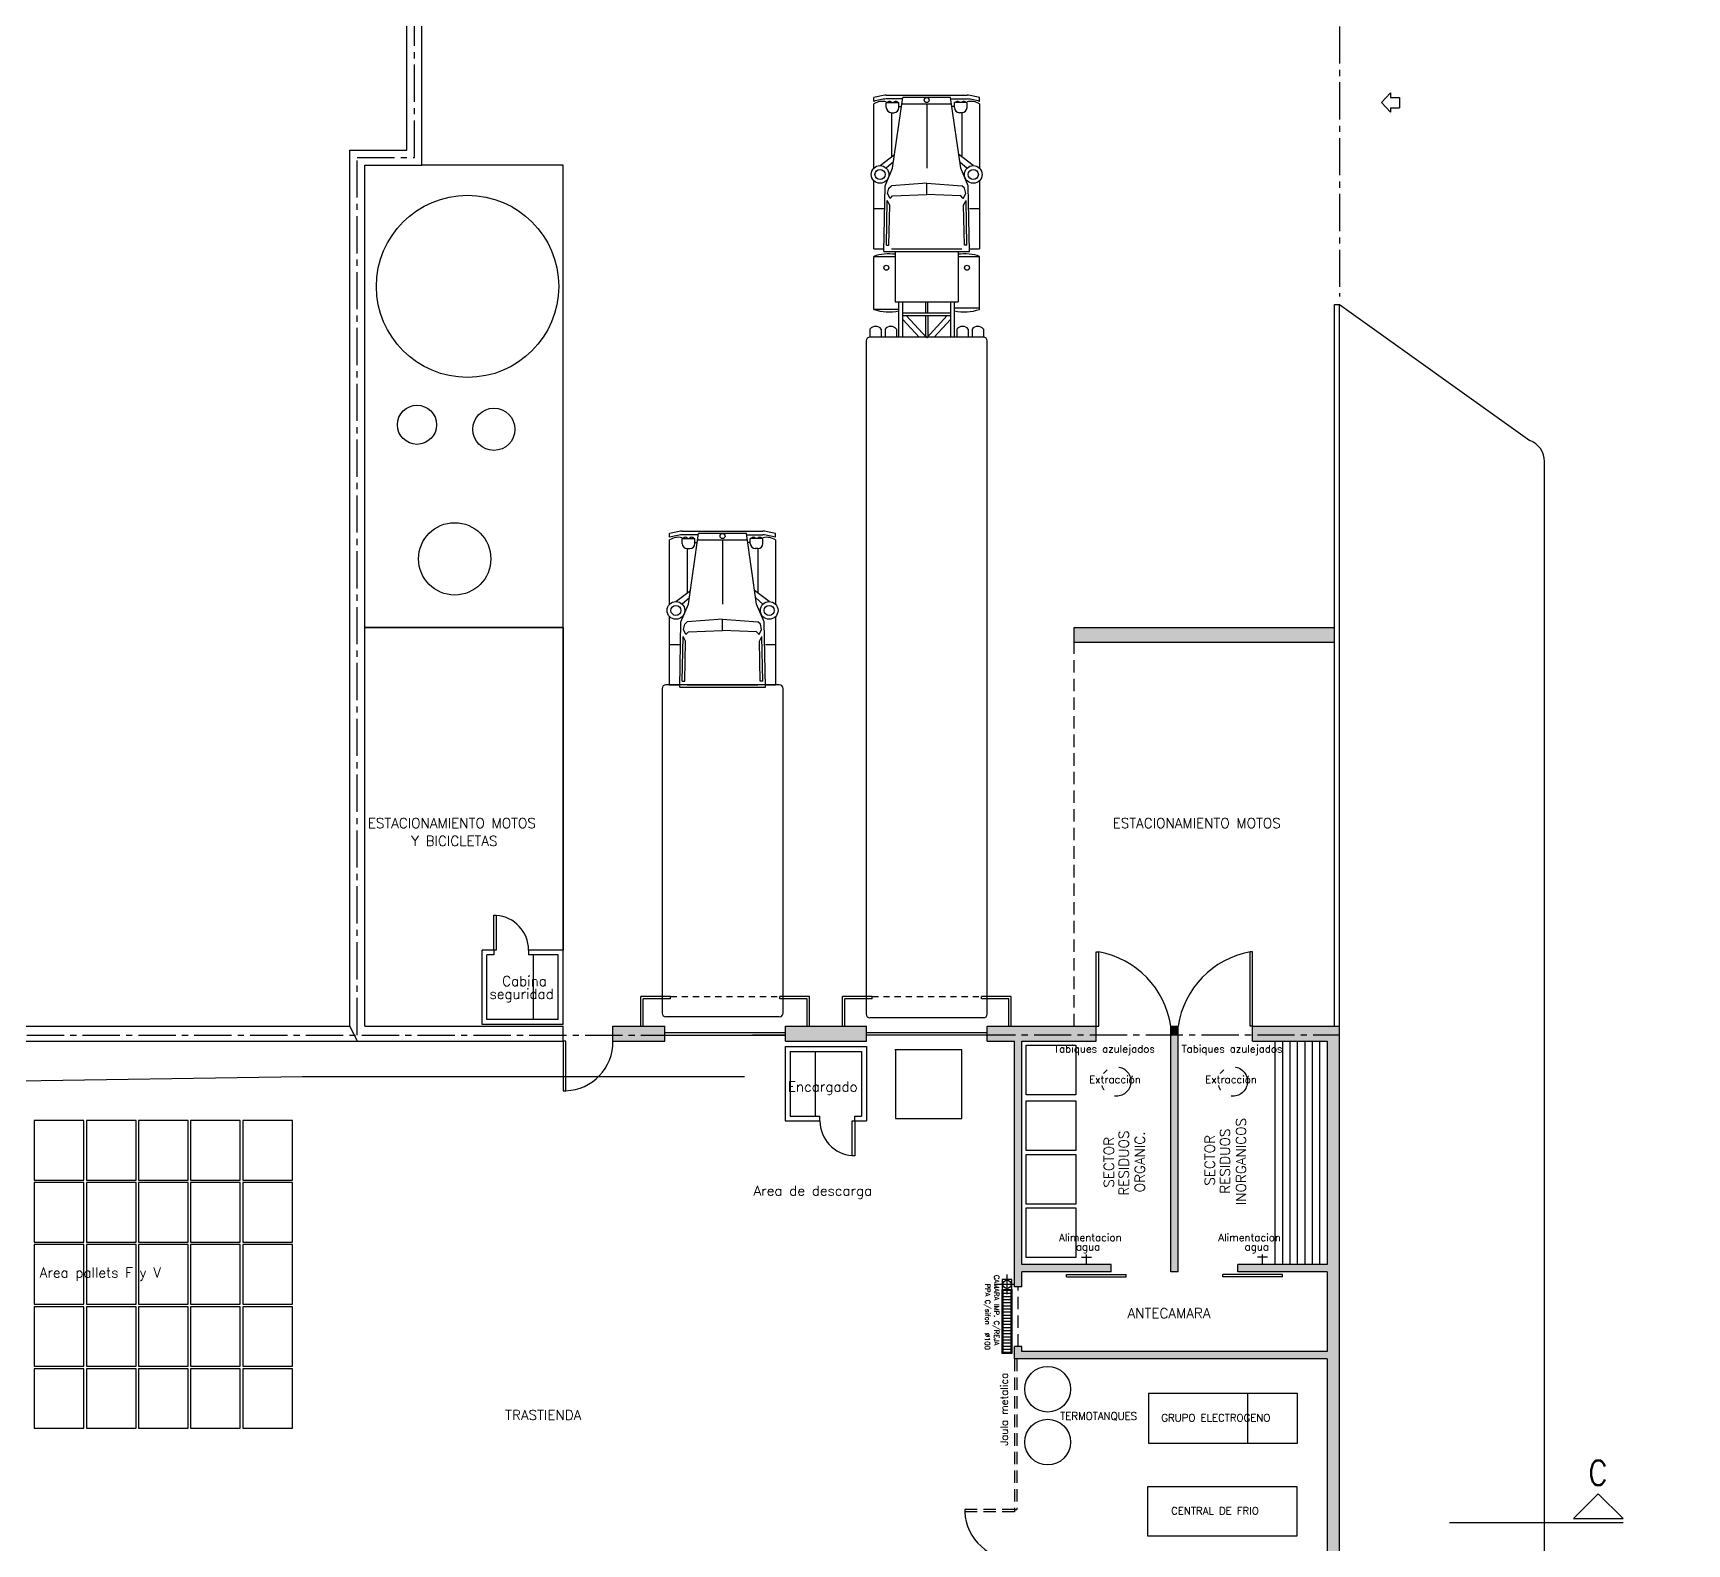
# Model space of a CAD drawing. Header units: metres. Extents: x 95 to 486, y 2972 to 3465.
# Drawn here: x 210.41 to 243.74, y 3236.77 to 3267.21 of the extents above; entities that cross this region are included whole.
import ezdxf

# ---------------------------------------------------------------- set-up
doc = ezdxf.new("R2010")
doc.units = ezdxf.units.M
for name, pattern in [('CENTER2', [1.125, 0.75, -0.125, 0.125, -0.125]), ('DASHDOT2', [0.5, 0.25, -0.125, 0, -0.125]), ('DIVIDE', [1.25, 0.5, -0.25, 0, -0.25, 0, -0.25]), ('HIDDEN', [0.375, 0.25, -0.125]), ('HIDDEN2', [0.1875, 0.125, -0.0625])]:
    doc.linetypes.add(name, pattern=pattern)
for name, color, linetype in [('0_CAMARAS', 4, 'Continuous'), ('0_HOJA-CARATULA', 7, 'Continuous'), ('0_LINEAS-MEDIANERAS', 1, 'DASHDOT2'), ('0_MUROS', 7, 'Continuous'), ('0_PUERTAS-VENTANAS', 3, 'Continuous'), ('0_SANITARIOS', 1, 'Continuous'), ('C_COTAS', 5, 'Continuous'), ('E_EQUIPAMIENTO', 1, 'Continuous'), ('I_DESAGUES', 224, 'Continuous'), ('T_TEXTOS', 3, 'Continuous'), ('T_TEXTOS-EQUIPAMIENTO', 5, 'Continuous')]:
    doc.layers.add(name, color=color, linetype=linetype)
doc.styles.add('ROMANS', font='romans.shx', dxfattribs={"width": 0.8, "height": 0.15})

msp = doc.modelspace()

# ---------------------------------------------------------------- hatches: boundary and pattern name
at = {"layer": '0_MUROS'}
for points in [[(236.6361, 3254.9394), (236.6361, 3255.2394), (231.3894, 3255.2394), (231.3894, 3254.9394)], [(233.4861, 3247.2036), (233.3361, 3247.2036), (233.3361, 3247.0313), (233.4861, 3247.0313)]]:
    msp.add_hatch(color=256, dxfattribs=at).paths.add_polyline_path(points)
h = msp.add_hatch(color=256, dxfattribs=at)
h.paths.add_polyline_path([(223.1427, 3247.2036), (222.0961, 3247.2036), (222.0961, 3247.0262), (223.1427, 3247.0267)])
h.paths.add_polyline_path([(223.1427, 3247.0267), (222.0961, 3247.0262), (222.0961, 3246.9036), (223.1427, 3246.9036)])
h.paths.add_polyline_path([(227.2061, 3247.2036), (225.5727, 3247.2036), (225.5727, 3246.9036), (227.2061, 3246.9036)])
h.paths.add_polyline_path([(231.8361, 3247.2036), (229.6361, 3247.2036), (229.6361, 3247.0296), (231.8361, 3247.0306)])
h.paths.add_polyline_path([(230.3361, 3246.9036), (231.8361, 3246.9036), (231.8361, 3247.0306), (229.6361, 3247.0296), (229.6361, 3246.9036), (230.1861, 3246.9036), (230.1861, 3242.3034), (230.1861, 3242.3034), (230.1861, 3242.1534), (230.1861, 3242.1534), (230.1861, 3241.9535), (230.3361, 3241.9535), (230.3361, 3242.2535), (232.1361, 3242.2535), (232.1361, 3242.4035), (230.3361, 3242.4035)])
h.paths.add_polyline_path([(233.4861, 3247.0313), (233.3361, 3247.0313), (233.3361, 3242.2535), (233.4861, 3242.2535)], flags=17)
h.paths.add_polyline_path([(236.7361, 3246.9036), (236.7361, 3247.0328), (234.9861, 3247.032), (234.9861, 3246.9036), (236.4861, 3246.9036), (236.4861, 3242.4035), (234.6861, 3242.4035), (234.6861, 3242.2535), (236.4861, 3242.2535), (236.4861, 3240.6535), (230.3361, 3240.6535), (230.3361, 3240.7535), (230.1861, 3240.7535), (230.1861, 3240.5035), (236.4861, 3240.5035), (236.4861, 3234.8936), (236.7361, 3234.8936)])
h.paths.add_polyline_path([(236.7361, 3247.2036), (234.9861, 3247.2036), (234.9861, 3247.032), (236.7361, 3247.0328)])

# ---------------------------------------------------------------- linework, layer by layer
at = {"layer": '0_CAMARAS', "color": 5}
for p, q in [((195.6348, 3245.8883), (215.8418, 3246.1883)), ((215.8418, 3246.1883), (224.75, 3246.1883))]:
    msp.add_line(p, q, dxfattribs=at)
msp.add_arc((230.1849, 3237.4672), 1, 182.79079, 272.93403, dxfattribs=at)
at = {"layer": '0_HOJA-CARATULA'}
msp.add_circle((196.2281, 3222.4589), 101.1095, dxfattribs=at)
at = {"layer": '0_LINEAS-MEDIANERAS', "linetype": 'CENTER2'}
for p, q in [((218.0961, 3264.7036), (218.0961, 3275.4036)), ((236.7361, 3270.7226), (236.7361, 3261.9068)), ((216.9461, 3264.7036), (218.0961, 3264.7036)), ((216.9461, 3247.0239), (216.9461, 3264.7036)), ((186.6611, 3247.0103), (225.5727, 3247.0278)), ((227.2061, 3247.0285), (236.7361, 3247.0328))]:
    msp.add_line(p, q, dxfattribs=at)
at = {"layer": '0_MUROS'}
for p, q in [((217.9461, 3264.8536), (217.9461, 3275.5536)), ((218.2461, 3264.5536), (218.2461, 3275.2536)), ((216.7961, 3264.8536), (217.9461, 3264.8536)), ((216.7961, 3247.2036), (216.7961, 3264.8536)), ((217.0961, 3264.5536), (218.2461, 3264.5536)), ((217.0961, 3247.2036), (217.0961, 3264.5536)), ((236.6361, 3247.2036), (236.6361, 3261.7469)), ((236.6361, 3261.7469), (236.7361, 3261.7469)), ((236.7361, 3246.9036), (236.7361, 3261.7469)), ((221.0961, 3255.2394), (217.0961, 3255.2394)), ((221.0961, 3247.2394), (221.0961, 3255.2394)), ((231.3894, 3255.2394), (236.6361, 3255.2394)), ((231.3894, 3254.9394), (231.3894, 3255.2394)), ((231.3894, 3254.9394), (236.6361, 3254.9394)), ((221.0961, 3248.7394), (221.0961, 3248.7394)), ((221.0961, 3248.7394), (221.0961, 3248.7394)), ((186.7861, 3247.2036), (216.7961, 3247.2036)), ((216.7961, 3247.2036), (216.9461, 3246.9036)), ((217.0961, 3247.2036), (221.0961, 3247.2036)), ((221.0961, 3246.9036), (221.0961, 3247.2036)), ((222.0961, 3246.9036), (222.0961, 3247.2036)), ((222.0961, 3247.2036), (223.1427, 3247.2036)), ((223.1427, 3246.9036), (223.1427, 3247.2036)), ((225.5727, 3246.9036), (225.5727, 3247.2036)), ((225.5727, 3247.2036), (227.2061, 3247.2036)), ((227.2061, 3246.9036), (227.2061, 3247.2036)), ((229.6361, 3247.2036), (231.8361, 3247.2036)), ((229.6361, 3246.9036), (229.6361, 3247.2036)), ((231.8361, 3246.9036), (231.8361, 3247.2036)), ((233.3361, 3242.2535), (233.3361, 3247.2036)), ((233.3361, 3247.2036), (233.4861, 3247.2036)), ((233.4861, 3242.2535), (233.4861, 3247.2036)), ((234.9861, 3246.9036), (234.9861, 3247.2036)), ((234.9861, 3247.2036), (236.7361, 3247.2036)), ((186.4861, 3246.9036), (216.6461, 3246.9036)), ((216.6461, 3246.9036), (216.9461, 3246.9036)), ((216.9461, 3246.9036), (221.0961, 3246.9036)), ((222.0961, 3246.9036), (223.1427, 3246.9036)), ((225.5727, 3246.9036), (227.2061, 3246.9036)), ((229.6361, 3246.9036), (230.1861, 3246.9036)), ((230.1861, 3241.9535), (230.1861, 3246.9036)), ((230.3361, 3246.9036), (231.8361, 3246.9036)), ((230.3361, 3242.4035), (230.3361, 3246.9036)), ((234.9861, 3246.9036), (236.4861, 3246.9036)), ((236.4861, 3246.9036), (236.4861, 3242.4035)), ((236.4861, 3246.9036), (236.4861, 3242.4035)), ((236.7361, 3234.8936), (236.7361, 3246.9036)), ((229.1298, 3246.7311), (227.7779, 3246.7311)), ((227.7871, 3246.7127), (227.7871, 3245.3436)), ((229.1298, 3245.3436), (229.1298, 3246.7311)), ((227.7871, 3245.3436), (229.1298, 3245.3436)), ((230.1861, 3242.1534), (230.1861, 3242.3034)), ((232.1361, 3242.4035), (230.3361, 3242.4035)), ((232.1361, 3242.2535), (230.3361, 3242.2535)), ((230.3361, 3241.9535), (230.3361, 3242.2535)), ((232.1361, 3242.2535), (232.1361, 3242.4035)), ((233.4861, 3242.2535), (233.3361, 3242.2535)), ((236.4861, 3242.4035), (234.6861, 3242.4035)), ((234.6861, 3242.2535), (234.6861, 3242.4035)), ((236.4861, 3242.2535), (234.6861, 3242.2535)), ((236.4861, 3242.2535), (236.4861, 3240.6535)), ((236.4861, 3242.2535), (236.4861, 3240.6535)), ((230.3361, 3241.9535), (230.1861, 3241.9535)), ((230.1861, 3240.5035), (230.1861, 3240.7535)), ((230.3361, 3240.7535), (230.1861, 3240.7535)), ((236.4861, 3240.5035), (230.1861, 3240.5035)), ((230.3361, 3240.6535), (230.3361, 3240.7535)), ((236.4861, 3240.6535), (230.3361, 3240.6535)), ((236.4861, 3240.5035), (236.4861, 3234.8936))]:
    msp.add_line(p, q, dxfattribs=at)
at = {"layer": '0_MUROS', "color": 3}
for p, q in [((237.5843, 3265.8131), (237.7643, 3266.0081)), ((237.5843, 3265.8131), (237.7643, 3265.6181)), ((237.7643, 3266.0081), (237.7643, 3265.9181)), ((237.7643, 3265.9181), (237.9443, 3265.9181)), ((237.9443, 3265.9181), (237.9443, 3265.7081)), ((237.7643, 3265.7081), (237.7643, 3265.6181)), ((237.7643, 3265.7081), (237.9443, 3265.7081))]:
    msp.add_line(p, q, dxfattribs=at)
at = {"layer": '0_MUROS', "color": 4}
for p, q in [((221.0961, 3264.5536), (218.2461, 3264.5536)), ((221.0961, 3255.2394), (221.0961, 3264.5536)), ((236.7361, 3261.7469), (240.5694, 3259.0054)), ((240.8661, 3183.8636), (240.8661, 3258.5823)), ((217.0961, 3255.2394), (221.0961, 3255.2394)), ((221.0961, 3255.2394), (221.0961, 3248.7394))]:
    msp.add_line(p, q, dxfattribs=at)
at = {"layer": '0_MUROS', "color": 1}
for p, q in [((223.2577, 3247.8036), (222.6577, 3247.8036)), ((223.2577, 3247.7536), (223.2577, 3247.8036)), ((226.0577, 3247.8036), (225.4577, 3247.8036)), ((225.4577, 3247.7536), (225.4577, 3247.8036)), ((227.3211, 3247.8036), (226.7211, 3247.8036)), ((227.3211, 3247.7536), (227.3211, 3247.8036)), ((229.5211, 3247.7536), (229.5211, 3247.8036)), ((230.1211, 3247.8036), (229.5211, 3247.8036)), ((222.6577, 3247.2036), (222.6577, 3247.7036)), ((222.7077, 3247.2036), (222.7077, 3247.7536)), ((223.2577, 3247.7536), (222.7077, 3247.7536)), ((226.0077, 3247.7536), (225.4577, 3247.7536)), ((226.0077, 3247.2036), (226.0077, 3247.7536)), ((226.0577, 3247.2036), (226.0577, 3247.7036)), ((226.7211, 3247.2036), (226.7211, 3247.7036)), ((227.3211, 3247.7536), (226.7711, 3247.7536)), ((226.7711, 3247.2036), (226.7711, 3247.7536)), ((230.0711, 3247.7536), (229.5211, 3247.7536)), ((230.0711, 3247.2036), (230.0711, 3247.7536)), ((230.1211, 3247.2036), (230.1211, 3247.7036))]:
    msp.add_line(p, q, dxfattribs=at)
at = {"layer": '0_MUROS', "color": 1, "linetype": 'HIDDEN2'}
for p, q in [((222.6577, 3247.7036), (222.6577, 3247.8036)), ((226.0577, 3247.7036), (226.0577, 3247.8036)), ((226.7211, 3247.7036), (226.7211, 3247.8036)), ((230.1211, 3247.7036), (230.1211, 3247.8036))]:
    msp.add_line(p, q, dxfattribs=at)
at = {"layer": '0_MUROS', "color": 2, "linetype": 'HIDDEN2'}
for p, q in [((223.2577, 3247.8036), (225.4577, 3247.8036)), ((227.3211, 3247.8036), (229.5211, 3247.8036))]:
    msp.add_line(p, q, dxfattribs=at)
at = {"layer": '0_MUROS', "color": 2, "linetype": 'DIVIDE'}
for centre in [(232.2364, 3246.091), (234.5859, 3246.091)]:
    msp.add_circle(centre, 0.2965, dxfattribs=at)
at = {"layer": '0_MUROS', "color": 4}
msp.add_arc((240.4161, 3258.5823), 0.45, 0, 70.08706, dxfattribs=at)
at = {"layer": '0_PUERTAS-VENTANAS', "linetype": 'HIDDEN'}
for p, q in [((231.3894, 3247.2036), (231.3894, 3255.2394)), ((230.2611, 3240.7535), (230.2611, 3241.9535)), ((230.1861, 3240.5035), (230.1861, 3237.4685)), ((230.2361, 3240.5035), (230.2361, 3237.4685)), ((230.1861, 3237.4685), (229.1861, 3237.4685)), ((230.1861, 3237.4185), (229.1861, 3237.4185))]:
    msp.add_line(p, q, dxfattribs=at)
at = {"layer": '0_PUERTAS-VENTANAS'}
for p, q in [((219.6961, 3249.4394), (219.7461, 3249.4394)), ((219.6961, 3248.7394), (219.6961, 3249.4394)), ((219.7461, 3249.4394), (219.7461, 3248.7394)), ((219.6961, 3248.7394), (219.4587, 3248.7394)), ((219.4587, 3247.2394), (219.4587, 3248.7394)), ((219.6961, 3248.6394), (219.5587, 3248.6394)), ((219.5587, 3247.3394), (219.5587, 3248.6394)), ((219.7461, 3248.7394), (219.6961, 3248.7394)), ((219.6961, 3248.7394), (219.6961, 3248.6394)), ((219.7461, 3248.7394), (219.7461, 3248.7394)), ((221.0961, 3248.7394), (220.3961, 3248.7394)), ((220.3961, 3248.7394), (220.3961, 3248.6394)), ((220.9961, 3248.6394), (220.3961, 3248.6394)), ((220.4961, 3247.3394), (220.4961, 3248.6394)), ((220.9961, 3247.3394), (220.9961, 3248.6394)), ((221.0961, 3247.2394), (221.0961, 3248.7394)), ((231.8361, 3247.2036), (231.8361, 3248.7036)), ((231.8361, 3248.7036), (231.8861, 3248.7036)), ((231.8861, 3247.2036), (231.8861, 3248.7036)), ((234.9361, 3247.2036), (234.9361, 3248.7036)), ((234.9861, 3248.7036), (234.9361, 3248.7036)), ((234.9861, 3247.2036), (234.9861, 3248.7036)), ((221.0961, 3247.2394), (219.4587, 3247.2394)), ((220.9961, 3247.3394), (219.5587, 3247.3394)), ((231.8361, 3247.2036), (231.8861, 3247.2036)), ((234.9861, 3247.2036), (234.9361, 3247.2036)), ((221.0961, 3246.9036), (221.0961, 3245.9036)), ((221.1461, 3246.9036), (221.0961, 3246.9036)), ((221.1461, 3245.9036), (221.1461, 3246.9036)), ((221.1461, 3246.9036), (221.1461, 3246.9036)), ((223.1427, 3247.0786), (225.5727, 3247.0786)), ((223.1427, 3247.0267), (225.5727, 3247.0274)), ((227.2061, 3247.0786), (229.6361, 3247.0786)), ((227.2061, 3247.0279), (229.6361, 3247.0286)), ((235.4361, 3246.9036), (235.4361, 3242.4035)), ((235.5861, 3246.9036), (235.5861, 3242.4035)), ((235.7361, 3246.9036), (235.7361, 3242.4035)), ((235.8861, 3246.9036), (235.8861, 3242.4035)), ((236.0361, 3246.9036), (236.0361, 3242.4035)), ((236.1861, 3246.9036), (236.1861, 3242.4035)), ((236.3361, 3246.9036), (236.3361, 3242.4035)), ((225.5686, 3246.7954), (227.2061, 3246.7954)), ((225.5686, 3246.7954), (225.5686, 3245.2954)), ((225.6686, 3246.6954), (227.1061, 3246.6954)), ((225.6686, 3246.6954), (225.6686, 3245.3954)), ((226.1686, 3246.6954), (226.1686, 3245.3954)), ((227.1061, 3246.6954), (227.1061, 3245.3954)), ((227.2061, 3246.7954), (227.2061, 3245.2954)), ((221.0961, 3245.9036), (221.1461, 3245.9036)), ((225.5686, 3245.2954), (226.2686, 3245.2954)), ((225.6686, 3245.3954), (226.2686, 3245.3954)), ((226.2686, 3245.2954), (226.2686, 3245.3954)), ((226.9186, 3245.2954), (226.9186, 3245.2954)), ((226.9186, 3245.2954), (226.9686, 3245.2954)), ((226.9186, 3244.5954), (226.9186, 3245.2954)), ((226.9686, 3245.3954), (227.1061, 3245.3954)), ((226.9686, 3245.2954), (226.9686, 3245.3954)), ((226.9686, 3245.2954), (227.2061, 3245.2954)), ((226.9686, 3245.2954), (226.9686, 3244.5954)), ((226.9686, 3244.5954), (226.9186, 3244.5954)), ((231.2361, 3242.1535), (231.2361, 3242.2035)), ((231.2361, 3242.2035), (232.4361, 3242.2035)), ((231.2361, 3242.1535), (232.4361, 3242.1535)), ((232.4361, 3242.1535), (232.4361, 3242.2035)), ((235.5861, 3242.2035), (234.3861, 3242.2035)), ((234.3861, 3242.1535), (234.3861, 3242.2035)), ((235.5861, 3242.1535), (234.3861, 3242.1535)), ((235.5861, 3242.1535), (235.5861, 3242.2035))]:
    msp.add_line(p, q, dxfattribs=at)
at = {"layer": '0_PUERTAS-VENTANAS', "linetype": 'HIDDEN2'}
for p, q in [((229.1861, 3237.4685), (229.1861, 3237.4185)), ((230.1861, 3237.4685), (230.1861, 3237.4185)), ((230.1861, 3237.4685), (230.2361, 3237.4685))]:
    msp.add_line(p, q, dxfattribs=at)
at = {"layer": '0_PUERTAS-VENTANAS', "color": 5}
for centre, radius, start, end in [((219.6961, 3248.7394), 0.7, 360, 85.91438), ((231.5612, 3246.9374), 1.7958, 8.5242, 79.57486), ((235.2611, 3246.9374), 1.7958, 100.42514, 171.4758), ((221.119, 3246.8823), 0.9773, 271.58076, 1.2473), ((226.9686, 3245.2954), 0.7, 180, 265.91438)]:
    msp.add_arc(centre, radius, start, end, dxfattribs=at)
at = {"layer": '0_SANITARIOS'}
for p, q in [((231.5375, 3242.5535), (231.7375, 3242.5535)), ((231.6375, 3242.4035), (231.6375, 3242.6035)), ((235.2847, 3242.5535), (235.0847, 3242.5535)), ((235.1847, 3242.4035), (235.1847, 3242.6035))]:
    msp.add_line(p, q, dxfattribs=at)
for centre, radius in [((218.1482, 3259.3222), 0.3947), ((219.6977, 3259.2312), 0.425), ((218.9078, 3256.6203), 0.7286)]:
    msp.add_circle(centre, radius, dxfattribs=at)
at = {"layer": 'C_COTAS', "color": 5}
for p, q in [((241.9502, 3237.7854), (241.4502, 3237.2854)), ((241.9502, 3237.7854), (242.4502, 3237.2854)), ((238.9534, 3237.205), (242.4534, 3237.205)), ((241.4502, 3237.2854), (242.4502, 3237.2854))]:
    msp.add_line(p, q, dxfattribs=at)
at = {"layer": 'E_EQUIPAMIENTO', "color": 2}
for p, q in [((227.3512, 3265.838), (227.3512, 3265.9142)), ((227.6052, 3265.965), (229.2308, 3265.965)), ((227.9312, 3265.8888), (227.6052, 3265.8888)), ((227.6052, 3265.8126), (227.8592, 3265.8126)), ((227.6052, 3265.711), (227.6052, 3265.8126)), ((227.7322, 3264.4918), (227.9354, 3265.9142)), ((227.8592, 3265.711), (227.8592, 3265.8126)), ((228.9006, 3265.9142), (227.9354, 3265.9142)), ((229.1038, 3264.4918), (228.9006, 3265.9142)), ((228.9048, 3265.8888), (229.2308, 3265.8888)), ((228.9768, 3265.711), (228.9768, 3265.8126)), ((229.2308, 3265.8126), (228.9768, 3265.8126)), ((229.2308, 3265.711), (229.2308, 3265.8126)), ((229.4848, 3265.838), (229.4848, 3265.9142)), ((227.3512, 3264.4892), (227.3512, 3265.7872)), ((227.7068, 3265.6094), (227.7576, 3265.6094)), ((227.7068, 3265.6094), (227.7068, 3264.7204)), ((227.8592, 3265.7364), (227.9063, 3265.7364)), ((227.9149, 3265.7872), (228.9211, 3265.7872)), ((228.418, 3265.7872), (228.418, 3264.4918)), ((228.9768, 3265.7364), (228.9297, 3265.7364)), ((229.1292, 3265.6094), (229.0784, 3265.6094)), ((229.1292, 3265.6094), (229.1292, 3264.7204)), ((229.4848, 3265.7872), (229.4848, 3264.4892)), ((227.4782, 3264.5426), (227.7717, 3264.7683)), ((227.5798, 3264.1362), (227.7322, 3264.4918)), ((227.7499, 3264.6158), (227.6052, 3264.4918)), ((229.3578, 3264.5426), (229.0643, 3264.7683)), ((229.0861, 3264.6158), (229.2308, 3264.4918)), ((229.2562, 3264.1362), (229.1038, 3264.4918)), ((227.3512, 3262.8662), (227.3512, 3264.2403)), ((227.5544, 3262.8154), (227.5798, 3264.1362)), ((227.656, 3264.0854), (227.7068, 3264.1362)), ((228.418, 3264.187), (227.7068, 3264.1362)), ((228.418, 3263.9584), (228.418, 3264.187)), ((228.418, 3263.9584), (228.418, 3264.187)), ((228.418, 3264.187), (229.1292, 3264.1362)), ((229.18, 3264.0854), (229.1292, 3264.1362)), ((229.2816, 3262.8154), (229.2562, 3264.1362)), ((229.4848, 3264.2403), (229.4848, 3262.8662)), ((227.6077, 3262.9424), (227.625, 3263.8426)), ((227.6739, 3263.7448), (227.625, 3263.8426)), ((227.6306, 3263.9838), (227.656, 3264.0854)), ((227.6814, 3263.8822), (227.6306, 3263.9838)), ((227.6814, 3263.8822), (227.7322, 3263.933)), ((227.7322, 3263.933), (228.418, 3263.9584)), ((229.1038, 3263.933), (228.418, 3263.9584)), ((229.1546, 3263.8822), (229.1038, 3263.933)), ((229.1546, 3263.8822), (229.2054, 3263.9838)), ((229.1621, 3263.7448), (229.211, 3263.8426)), ((229.2054, 3263.9838), (229.18, 3264.0854)), ((229.2283, 3262.9424), (229.211, 3263.8426)), ((227.3512, 3263.679), (227.5544, 3263.679)), ((227.6585, 3262.9424), (227.6739, 3263.7448)), ((229.1775, 3262.9424), (229.1621, 3263.7448)), ((229.2816, 3263.679), (229.4848, 3263.679)), ((227.3512, 3262.8662), (227.5544, 3262.8662)), ((227.5544, 3262.8154), (229.2816, 3262.8154)), ((227.6077, 3262.9424), (227.6585, 3262.9424)), ((227.7068, 3262.8662), (229.1292, 3262.8662)), ((227.783, 3262.8154), (227.783, 3261.7994)), ((229.053, 3262.8154), (229.053, 3261.7994)), ((229.2283, 3262.9424), (229.1775, 3262.9424)), ((229.2816, 3262.8662), (229.4848, 3262.8662)), ((227.3512, 3262.7138), (227.783, 3262.7138)), ((227.3512, 3261.647), (227.3512, 3262.7138)), ((229.053, 3262.7138), (229.4848, 3262.7138)), ((229.4848, 3261.647), (229.4848, 3262.7138)), ((227.783, 3261.7994), (229.053, 3261.7994)), ((227.8592, 3261.0885), (227.8592, 3261.7994)), ((227.9354, 3261.0885), (227.9354, 3261.7994)), ((228.3926, 3261.7994), (228.3926, 3261.5708)), ((228.4434, 3261.5708), (228.4434, 3261.7994)), ((228.9006, 3261.7994), (228.9006, 3261.0885)), ((228.9768, 3261.0885), (228.9768, 3261.7994)), ((227.8592, 3261.647), (227.3512, 3261.647)), ((228.9006, 3261.5708), (227.9354, 3261.5708)), ((227.9354, 3261.52), (228.9006, 3261.52)), ((228.418, 3261.074), (228.0047, 3261.52)), ((228.3926, 3261.52), (228.3926, 3261.1014)), ((228.8313, 3261.52), (228.418, 3261.074)), ((228.4434, 3261.52), (228.4434, 3261.1014)), ((229.4848, 3261.6724), (228.9768, 3261.6724)), ((227.275, 3261.2512), (227.275, 3261.0885)), ((227.5036, 3261.2512), (227.5036, 3261.0885)), ((227.5798, 3261.2512), (227.5798, 3261.0885)), ((227.8084, 3261.2512), (227.8084, 3261.0885)), ((228.2661, 3261.0885), (227.9354, 3261.4452)), ((228.9006, 3261.4452), (228.5699, 3261.0885)), ((229.0276, 3261.2512), (229.0276, 3261.0885)), ((229.2562, 3261.2512), (229.2562, 3261.0885)), ((229.3324, 3261.2512), (229.3324, 3261.0885)), ((229.561, 3261.2512), (229.561, 3261.0885)), ((227.1988, 3261.0123), (227.1988, 3247.4487)), ((229.561, 3261.0885), (227.275, 3261.0885)), ((229.6372, 3247.4487), (229.6372, 3261.0123)), ((223.2383, 3257.0545), (223.2383, 3257.1307)), ((223.4923, 3257.1815), (225.1179, 3257.1815)), ((223.6193, 3255.7083), (223.8225, 3257.1307)), ((224.7877, 3257.1307), (223.8225, 3257.1307)), ((224.9909, 3255.7083), (224.7877, 3257.1307)), ((225.3719, 3257.0545), (225.3719, 3257.1307)), ((223.2383, 3255.7058), (223.2383, 3257.0037)), ((223.8183, 3257.1053), (223.4923, 3257.1053)), ((223.4923, 3256.9275), (223.4923, 3257.0291)), ((223.4923, 3257.0291), (223.7463, 3257.0291)), ((223.5939, 3256.8259), (223.5939, 3255.9369)), ((223.5939, 3256.8259), (223.6447, 3256.8259)), ((223.7463, 3256.9275), (223.7463, 3257.0291)), ((223.7463, 3256.9529), (223.7933, 3256.9529)), ((223.8019, 3257.0037), (224.8082, 3257.0037)), ((224.3051, 3257.0037), (224.3051, 3255.7083)), ((224.7918, 3257.1053), (225.1179, 3257.1053)), ((224.8639, 3256.9529), (224.8168, 3256.9529)), ((225.1179, 3257.0291), (224.8639, 3257.0291)), ((224.8639, 3256.9275), (224.8639, 3257.0291)), ((225.0163, 3256.8259), (224.9655, 3256.8259)), ((225.0163, 3256.8259), (225.0163, 3255.9369)), ((225.1179, 3256.9275), (225.1179, 3257.0291)), ((225.3719, 3257.0037), (225.3719, 3255.7058)), ((223.3653, 3255.7591), (223.6588, 3255.9849)), ((223.637, 3255.8324), (223.4923, 3255.7083)), ((225.2449, 3255.7591), (224.9513, 3255.9849)), ((224.9731, 3255.8324), (225.1179, 3255.7083)), ((223.4669, 3255.3527), (223.6193, 3255.7083)), ((225.1433, 3255.3527), (224.9909, 3255.7083)), ((223.2383, 3254.0827), (223.2383, 3255.4569)), ((223.4415, 3254.0319), (223.4669, 3255.3527)), ((223.5177, 3255.2003), (223.5431, 3255.3019)), ((223.5685, 3255.0987), (223.5177, 3255.2003)), ((223.5431, 3255.3019), (223.5939, 3255.3527)), ((223.5685, 3255.0987), (223.6193, 3255.1495)), ((224.3051, 3255.4035), (223.5939, 3255.3527)), ((223.6193, 3255.1495), (224.3051, 3255.1749)), ((224.3051, 3255.1749), (224.3051, 3255.4035)), ((224.3051, 3255.1749), (224.3051, 3255.4035)), ((224.3051, 3255.4035), (225.0163, 3255.3527)), ((224.9909, 3255.1495), (224.3051, 3255.1749)), ((225.0417, 3255.0987), (224.9909, 3255.1495)), ((225.0671, 3255.3019), (225.0163, 3255.3527)), ((225.0417, 3255.0987), (225.0925, 3255.2003)), ((225.0925, 3255.2003), (225.0671, 3255.3019)), ((225.1687, 3254.0319), (225.1433, 3255.3527)), ((225.3719, 3255.4569), (225.3719, 3254.0827)), ((223.2383, 3254.8955), (223.4415, 3254.8955)), ((223.4947, 3254.1589), (223.512, 3255.0592)), ((223.561, 3254.9613), (223.512, 3255.0592)), ((223.5455, 3254.1589), (223.561, 3254.9613)), ((225.0492, 3254.9613), (225.0981, 3255.0592)), ((225.0646, 3254.1589), (225.0492, 3254.9613)), ((225.1154, 3254.1589), (225.0981, 3255.0592)), ((225.1687, 3254.8955), (225.3719, 3254.8955)), ((223.4947, 3254.1589), (223.5455, 3254.1589)), ((225.1154, 3254.1589), (225.0646, 3254.1589)), ((223.0859, 3254.0065), (223.0859, 3247.4684)), ((225.4481, 3254.0827), (223.1621, 3254.0827)), ((223.2383, 3254.0827), (223.4415, 3254.0827)), ((223.4415, 3254.0319), (225.1687, 3254.0319)), ((223.5939, 3254.0827), (225.0163, 3254.0827)), ((225.1687, 3254.0827), (225.3719, 3254.0827)), ((225.5243, 3247.4684), (225.5243, 3254.0065)), ((225.4481, 3247.3922), (223.1621, 3247.3922)), ((229.561, 3247.3725), (227.275, 3247.3725))]:
    msp.add_line(p, q, dxfattribs=at)
at = {"layer": 'E_EQUIPAMIENTO'}
for p, q in [((235.888, 3239.8015), (232.888, 3239.8015)), ((232.888, 3239.8015), (232.888, 3238.8015)), ((234.888, 3238.8015), (234.888, 3239.8015)), ((235.888, 3238.8015), (235.888, 3239.8015)), ((232.888, 3238.8015), (235.888, 3238.8015)), ((232.8772, 3237.9298), (235.8772, 3237.9298)), ((232.8772, 3236.9298), (232.8772, 3237.9298)), ((235.8772, 3237.9298), (235.8772, 3236.9298)), ((235.8772, 3236.9298), (232.8772, 3236.9298))]:
    msp.add_line(p, q, dxfattribs=at)
for points in [[(231.4231, 3245.8252), (230.4231, 3245.8252), (230.4231, 3246.8252), (231.4231, 3246.8252)], [(231.4231, 3244.6995), (230.4231, 3244.6995), (230.4231, 3245.6995), (231.4231, 3245.6995)], [(211.4374, 3244.1036), (211.4374, 3245.3036), (210.4374, 3245.3036), (210.4374, 3244.1036)], [(212.4874, 3244.1036), (212.4874, 3245.3036), (211.4874, 3245.3036), (211.4874, 3244.1036)], [(213.5374, 3244.1036), (213.5374, 3245.3036), (212.5374, 3245.3036), (212.5374, 3244.1036)], [(214.5874, 3244.1036), (214.5874, 3245.3036), (213.5874, 3245.3036), (213.5874, 3244.1036)], [(215.6374, 3244.1036), (215.6374, 3245.3036), (214.6374, 3245.3036), (214.6374, 3244.1036)], [(231.4231, 3243.6208), (230.4231, 3243.6208), (230.4231, 3244.6208), (231.4231, 3244.6208)], [(211.4374, 3242.8536), (211.4374, 3244.0536), (210.4374, 3244.0536), (210.4374, 3242.8536)], [(212.4874, 3242.8536), (212.4874, 3244.0536), (211.4874, 3244.0536), (211.4874, 3242.8536)], [(213.5374, 3242.8536), (213.5374, 3244.0536), (212.5374, 3244.0536), (212.5374, 3242.8536)], [(214.5874, 3242.8536), (214.5874, 3244.0536), (213.5874, 3244.0536), (213.5874, 3242.8536)], [(215.6374, 3242.8536), (215.6374, 3244.0536), (214.6374, 3244.0536), (214.6374, 3242.8536)], [(231.4231, 3242.5421), (230.4231, 3242.5421), (230.4231, 3243.5421), (231.4231, 3243.5421)], [(211.4374, 3241.6036), (211.4374, 3242.8036), (210.4374, 3242.8036), (210.4374, 3241.6036)], [(212.4874, 3241.6036), (212.4874, 3242.8036), (211.4874, 3242.8036), (211.4874, 3241.6036)], [(213.5374, 3241.6036), (213.5374, 3242.8036), (212.5374, 3242.8036), (212.5374, 3241.6036)], [(214.5874, 3241.6036), (214.5874, 3242.8036), (213.5874, 3242.8036), (213.5874, 3241.6036)], [(215.6374, 3241.6036), (215.6374, 3242.8036), (214.6374, 3242.8036), (214.6374, 3241.6036)], [(211.4374, 3240.3536), (211.4374, 3241.5536), (210.4374, 3241.5536), (210.4374, 3240.3536)], [(212.4874, 3240.3536), (212.4874, 3241.5536), (211.4874, 3241.5536), (211.4874, 3240.3536)], [(213.5374, 3240.3536), (213.5374, 3241.5536), (212.5374, 3241.5536), (212.5374, 3240.3536)], [(214.5874, 3240.3536), (214.5874, 3241.5536), (213.5874, 3241.5536), (213.5874, 3240.3536)], [(215.6374, 3240.3536), (215.6374, 3241.5536), (214.6374, 3241.5536), (214.6374, 3240.3536)], [(211.4374, 3239.1036), (211.4374, 3240.3036), (210.4374, 3240.3036), (210.4374, 3239.1036)], [(212.4874, 3239.1036), (212.4874, 3240.3036), (211.4874, 3240.3036), (211.4874, 3239.1036)], [(213.5374, 3239.1036), (213.5374, 3240.3036), (212.5374, 3240.3036), (212.5374, 3239.1036)], [(214.5874, 3239.1036), (214.5874, 3240.3036), (213.5874, 3240.3036), (213.5874, 3239.1036)], [(215.6374, 3239.1036), (215.6374, 3240.3036), (214.6374, 3240.3036), (214.6374, 3239.1036)]]:
    msp.add_lwpolyline(points, close=True, dxfattribs=at)
at = {"layer": 'E_EQUIPAMIENTO', "color": 2}
for centre, radius in [((228.418, 3265.8634), 0.0508), ((227.4782, 3264.3648), 0.1778), ((227.4782, 3264.3648), 0.1016), ((229.3578, 3264.3648), 0.1778), ((229.3578, 3264.3648), 0.1016), ((227.6052, 3262.4852), 0.0508), ((229.2308, 3262.4852), 0.0508), ((224.3051, 3257.0799), 0.0508), ((223.3653, 3255.5813), 0.1778), ((223.3653, 3255.5813), 0.1016), ((225.2449, 3255.5813), 0.1778), ((225.2449, 3255.5813), 0.1016)]:
    msp.add_circle(centre, radius, dxfattribs=at)
at = {"layer": 'E_EQUIPAMIENTO'}
for centre, radius in [((219.1675, 3262.1104), 1.8356), ((230.8565, 3239.8909), 0.4603), ((230.8565, 3238.8264), 0.4603)]:
    msp.add_circle(centre, radius, dxfattribs=at)
at = {"layer": 'E_EQUIPAMIENTO', "color": 2}
for centre, radius, start, end in [((227.7957, 3264.3521), 1.6241, 96.73601, 105.88385), ((227.7957, 3264.2759), 1.6241, 96.73601, 105.88385), ((227.529, 3265.5014), 0.3365, 76.9139, 121.89079), ((227.6687, 3265.7745), 0.0635, 36.8699, 143.1301), ((227.7957, 3265.7745), 0.0635, 36.8699, 143.1301), ((229.0403, 3265.7745), 0.0635, 36.8699, 143.1301), ((229.1673, 3265.7745), 0.0635, 36.8699, 143.1301), ((229.0403, 3264.3521), 1.6241, 74.11615, 83.26399), ((229.0403, 3264.2759), 1.6241, 74.11615, 83.26399), ((229.307, 3265.5014), 0.3365, 58.10921, 103.0861), ((227.7068, 3265.711), 0.1016, 180, 270), ((227.7576, 3265.711), 0.1016, 270, 0), ((229.0784, 3265.711), 0.1016, 180, 270), ((229.1292, 3265.711), 0.1016, 270, 0), ((227.656, 3261.8248), 0.9398, 82.23357, 108.92464), ((229.18, 3261.8248), 0.9398, 71.07536, 97.76643), ((227.656, 3262.536), 0.9398, 251.07536, 282.48689), ((229.18, 3262.536), 0.9398, 257.51311, 288.92464), ((227.3893, 3261.148), 0.154, 42.07502, 137.92498), ((227.6941, 3261.148), 0.154, 42.07502, 137.92498), ((229.1419, 3261.148), 0.154, 42.07502, 137.92498), ((229.4467, 3261.148), 0.154, 42.07502, 137.92498), ((227.275, 3261.0123), 0.0762, 90, 180), ((229.561, 3261.0123), 0.0762, 0, 90), ((223.6828, 3255.5686), 1.6241, 96.73601, 105.88385), ((224.9274, 3255.5686), 1.6241, 74.11615, 83.26399), ((223.6828, 3255.4924), 1.6241, 96.73601, 105.88385), ((223.4161, 3256.718), 0.3365, 76.9139, 121.89079), ((223.5939, 3256.9275), 0.1016, 180, 270), ((223.5558, 3256.991), 0.0635, 36.8699, 143.1301), ((223.6828, 3256.991), 0.0635, 36.8699, 143.1301), ((223.6447, 3256.9275), 0.1016, 270, 0), ((224.9655, 3256.9275), 0.1016, 180, 270), ((224.9274, 3256.991), 0.0635, 36.8699, 143.1301), ((225.0544, 3256.991), 0.0635, 36.8699, 143.1301), ((225.0163, 3256.9275), 0.1016, 270, 0), ((224.9274, 3255.4924), 1.6241, 74.11615, 83.26399), ((225.1941, 3256.718), 0.3365, 58.10921, 103.0861), ((223.1621, 3254.0065), 0.0762, 90, 180), ((225.4481, 3254.0065), 0.0762, 0, 90), ((223.1621, 3247.4684), 0.0762, 180, 270), ((225.4481, 3247.4684), 0.0762, 270, 0), ((227.275, 3247.4487), 0.0762, 180, 270), ((229.561, 3247.4487), 0.0762, 270, 0)]:
    msp.add_arc(centre, radius, start, end, dxfattribs=at)
at = {"layer": 'I_DESAGUES'}
for p, q in [((230.0361, 3242.2034), (230.0361, 3241.8034)), ((230.1861, 3242.0034), (229.7861, 3242.0034)), ((230.1361, 3242.1035), (229.9361, 3242.1035)), ((229.9361, 3242.1035), (229.9361, 3241.9034)), ((229.9361, 3241.9034), (230.1361, 3241.9034)), ((229.9361, 3241.9034), (230.1361, 3241.9034)), ((229.9361, 3240.6084), (229.9361, 3241.9034)), ((229.9561, 3241.8834), (230.1161, 3241.8834)), ((229.9561, 3240.6284), (229.9561, 3241.8834)), ((229.9561, 3241.8233), (230.1161, 3241.8233)), ((230.1161, 3241.8834), (230.1161, 3240.6284)), ((230.1361, 3241.9034), (230.1361, 3242.1035)), ((230.1361, 3241.9034), (230.1361, 3240.6084)), ((229.9561, 3241.7608), (230.1161, 3241.7608)), ((229.9561, 3241.6983), (230.1161, 3241.6983)), ((229.9561, 3241.6358), (230.1161, 3241.6358)), ((229.9561, 3241.5733), (230.1161, 3241.5733)), ((229.9561, 3241.5108), (230.1161, 3241.5108)), ((229.9561, 3241.4483), (230.1161, 3241.4483)), ((229.9561, 3241.3858), (230.1161, 3241.3858)), ((229.9561, 3241.3233), (230.1161, 3241.3233)), ((229.9561, 3241.2608), (230.1161, 3241.2608)), ((229.9561, 3241.1983), (230.1161, 3241.1983)), ((229.9561, 3241.1358), (230.1161, 3241.1358)), ((229.9561, 3241.0733), (230.1161, 3241.0733)), ((229.9561, 3241.0108), (230.1161, 3241.0108)), ((229.9561, 3240.9483), (230.1161, 3240.9483)), ((229.9561, 3240.8858), (230.1161, 3240.8858)), ((229.9561, 3240.8233), (230.1161, 3240.8233)), ((230.1361, 3240.6084), (229.9361, 3240.6084)), ((229.9561, 3240.7608), (230.1161, 3240.7608)), ((229.9561, 3240.6983), (230.1161, 3240.6983)), ((229.9561, 3240.6358), (230.1161, 3240.6358)), ((230.1161, 3240.6284), (229.9561, 3240.6284))]:
    msp.add_line(p, q, dxfattribs=at)
msp.add_circle((230.0361, 3242.0034), 0.0833, dxfattribs=at)

# ---------------------------------------------------------------- texts
at = {"layer": 'C_COTAS', "color": 5, "style": 'ROMANS', "width": 0.85}
msp.add_text('C', height=0.5, dxfattribs=at).set_placement((241.752, 3237.9563))
at = {"layer": 'I_DESAGUES', "style": 'ROMANS'}
for s, p in [('CAMARA IMP. C/REJA', (229.7798, 3242.1941)), ('PPA C/sifon', (229.6, 3242.0203)), ('%%c100', (229.5927, 3241.0269))]:
    msp.add_text(s, height=0.1, rotation=270, dxfattribs=at).set_placement(p)
at = {"layer": 'T_TEXTOS', "style": 'ROMANS'}
for s, p in [('ESTACIONAMIENTO MOTOS ', (217.1567, 3251.1958)), ('ESTACIONAMIENTO MOTOS ', (232.1662, 3251.1958)), ('Y BICICLETAS', (218.0317, 3250.8374)), ('Cabina ', (219.8644, 3248.0137)), ('seguridad', (219.6098, 3247.7548)), ('Encargado', (225.6214, 3245.8878)), ('Area de descarga', (224.9289, 3243.7907)), ('Area pallets F y V', (210.5455, 3242.1402)), ('ANTECAMARA', (232.4659, 3241.3224)), ('TRASTIENDA', (219.9256, 3239.271))]:
    msp.add_text(s, height=0.2, dxfattribs=at).set_placement(p)
for s, p in [('INORGANICOS', (234.8516, 3243.5983)), ('SECTOR', (232.1894, 3243.9518)), ('RESIDUOS', (232.4903, 3243.7902)), ('ORGANIC.', (232.8133, 3243.8582)), ('SECTOR', (234.2228, 3243.9917)), ('RESIDUOS', (234.5286, 3243.8301))]:
    msp.add_text(s, height=0.2, rotation=90, dxfattribs=at).set_placement(p)
at = {"layer": 'T_TEXTOS-EQUIPAMIENTO', "style": 'ROMANS'}
for s, p in [('Tabiques azulejados', (230.9837, 3246.6724)), ('Tabiques azulejados', (233.5542, 3246.6724)), ('Extracción', (231.6916, 3246.0572)), ('Extracción', (234.0306, 3246.0572)), ('Alimentacion', (231.0862, 3242.8734)), ('Alimentacion', (234.2949, 3242.8734)), ('agua', (231.4263, 3242.6847)), ('agua', (234.8263, 3242.6847)), ('TERMOTANQUES', (231.1086, 3239.2763)), ('GRUPO ELECTROGENO', (233.1453, 3239.2402, 3)), ('CENTRAL DE FRIO', (233.3433, 3237.3666, 3))]:
    msp.add_text(s, height=0.15, dxfattribs=at).set_placement(p)
msp.add_text('Jaula metalica', height=0.15, rotation=90, dxfattribs=at).set_placement((230.0534, 3238.7507, 3))

doc.saveas('drawing.dxf')
